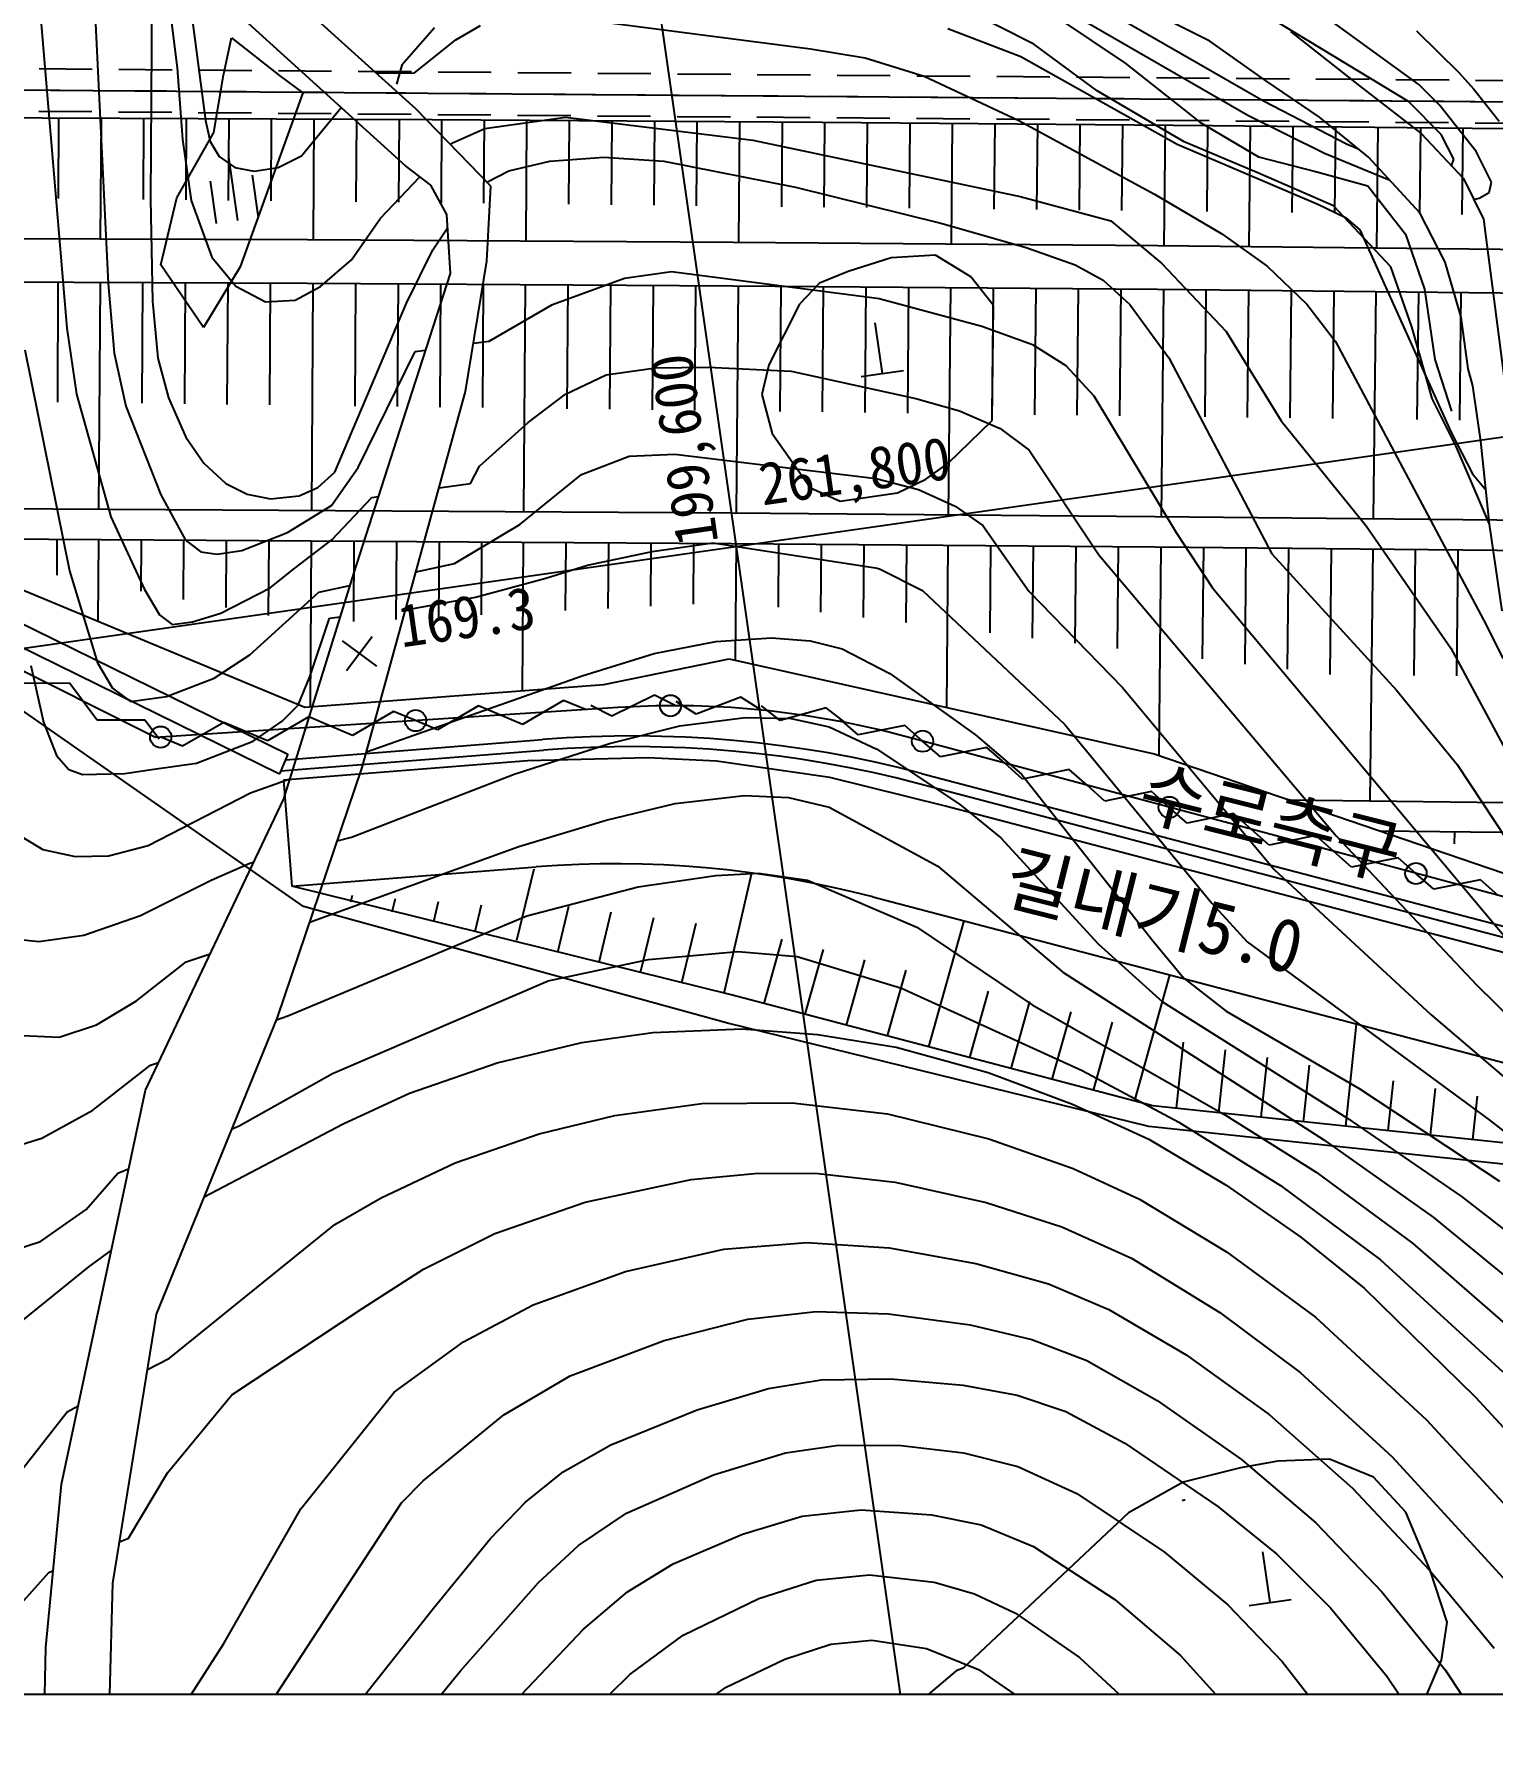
# Model space of a CAD drawing. Header units: millimetres. Extents: x 12262 to 13058, y 1103 to 1809.
# Drawn here: x 12735.6 to 12804.1, y 1403.7 to 1484.3 of the extents above; entities that cross this region are included whole.
import ezdxf
from ezdxf.xclip import XClip

# ---------------------------------------------------------------- set-up
doc = ezdxf.new("R2010")
doc.units = ezdxf.units.MM
doc.header["$LTSCALE"] = 10
doc.header["$MEASUREMENT"] = 0
doc.header["$XCLIPFRAME"] = 2
doc.linetypes.add('CENTER', pattern=[2, 1.25, -0.25, 0.25, -0.25])
doc.linetypes.add('HIDDEN', pattern=[0.375, 0.25, -0.125])
doc.layers.add('TX-PAPR', color=2, linetype='Continuous', plot=False)
doc.layers.add('TZ-BASE', color=253, linetype='Continuous')
doc.layers.add('TZ-CABL', color=4, linetype='Continuous')
doc.styles.add('HANA', font='GulimChe.ttf')
doc.linetypes.add('ZIGZAG', pattern='A,0.0001,-0.2,[131,ltypeshp.shx,S=0.2,R=0,X=-0.2,Y=0],-0.4,[131,ltypeshp.shx,S=0.2,R=180,X=0.2,Y=0],-0.2', length=0.8001)

# ---------------------------------------------------------------- blocks, each defined once
blk = doc.blocks.new('JD-GJG5SREGSF3')
at = {"layer": 'TZ-BASE'}
for p, q in [((441.761, -167.929), (388.253, 206.613)), ((81.905, -69.474), (700.519, 18.903)), ((452.346, -0.172, -95), (433.431, 11.306, -95)), ((393.577, 8.65, -91), (394.495, 1.409, -91)), ((390.488, 6.944, -89), (391.252, -8.716, -89)), ((393.327, 7.219, -90), (393.239, -4.757, -90)), ((433.696, 6.698, -95), (445.529, -0.144, -95)), ((405.702, -0.517, -98.09), (398.358, 6.131, -98.09)), ((433.407, 5.77, -94), (444.803, -0.811, -94)), ((387.939, 5.432, -88), (389.317, -10.824, -88)), ((452.829, 0.626, -94), (445.981, 5.621, -94)), ((395.052, 4.818, -92), (395.83, -1.059, -92)), ((396.986, 4.279, -91), (405.215, -3.193, -91)), ((434.744, 2.521, -92.87), (431.357, 4.239, -92.87)), ((443.007, 2.661, -98.69), (439.428, 4.453, -98.69)), ((406.582, 3.296, -92.87), (405.054, 1.542, -92.87)), ((407.58, 2.734, -92), (408.751, 3.407, -92)), ((413.011, 3.763, -92), (424.247, 2.299, -92)), ((430.703, 3.256, -93), (434.131, 1.945, -93)), ((435.904, 3.737, -92.83), (439.043, 1.63, -92.83)), ((396.676, 1.073, -92.42), (397.053, 2.823, -92.42)), ((397.053, 2.823, -92.42), (399.318, 1.036, -92.42)), ((405.651, 1.176, -92), (407.58, 2.734, -92)), ((437.724, 0.33, -92.87), (434.744, 2.521, -92.87)), ((445.624, 0.823, -98.69), (443.007, 2.661, -98.69)), ((446.81, 3.124, -98.09), (450.043, 0.575, -98.09)), ((452.726, 3.15, -82.3), (454.726, 1.173, -82.3)), ((424.247, 2.299, -92), (426.814, 1.883, -92)), ((426.814, 1.883, -92), (429.585, 1.027, -92)), ((434.131, 1.945, -93), (441.477, -2.178, -93)), ((439.043, 1.63, -92.83), (442.551, -1.142, -92.83)), ((394.495, 1.409, -91), (394.74, -1.949, -91)), ((396.224, -1.629, -92.42), (396.676, 1.073, -92.42)), ((399.318, 1.036, -92.42), (400.401, 0.241, -92.42)), ((403.846, 1.163, -92), (405.651, 1.176, -92)), ((405.054, 1.542, -92.87), (404.798, 0.647, -92.87)), ((429.585, 1.027, -92), (434.043, -1.062, -92)), ((448.174, -0.904, -98.69), (445.624, 0.823, -98.69)), ((454.726, 1.173, -82.3), (455.421, 0.404, -82.3)), ((400.401, 0.241, -92.42), (397.458, -7.937, -92.42)), ((441.803, -2.057, -92.87), (437.724, 0.33, -92.87)), ((450.043, 0.575, -98.09), (452.941, -1.678, -98.09)), ((453.828, -0.351, -94), (452.829, 0.626, -94)), ((455.421, 0.404, -82.3), (456.605, -1.094, -82.3)), ((400.336, -2.724, -92), (402.197, -0.453, -92)), ((409.23, -4.144, -90.74), (405.702, -0.517, -90.74)), ((445.529, -0.144, -95), (449.429, -2.162, -95)), ((453.881, -1.711, -95), (452.346, -0.172, -95)), ((455.534, -2.52, -94), (453.828, -0.351, -94)), ((388.921, -0.948, -255), (388.906, -4.724, -255)), ((390.918, -0.956, -255), (390.883, -6.616, -255)), ((392.918, -0.965, -255), (392.895, -4.769, -255)), ((394.918, -0.973, -255), (394.895, -4.792, -255)), ((395.83, -1.059, -92), (396.042, -2.042, -92)), ((396.918, -0.981, -255), (396.895, -4.815, -255)), ((398.918, -0.989, -255), (398.894, -4.837, -255)), ((400.918, -0.998, -255), (400.883, -6.658, -255)), ((402.918, -1.01, -255), (402.894, -4.883, -255)), ((404.918, -1.022, -255), (404.894, -4.905, -255)), ((406.918, -1.034, -255), (406.894, -4.928, -255)), ((407.407, -2.129, -91), (408.947, -1.441, -91)), ((408.918, -1.046, -255), (408.894, -4.951, -255)), ((408.947, -1.441, -91), (412.733, -0.9, -91)), ((410.915, -1.058, -255), (410.869, -6.718, -255)), ((412.733, -0.9, -91), (421.548, -1.981, -91)), ((412.915, -1.071, -255), (412.883, -4.996, -255)), ((414.915, -1.083, -255), (414.883, -5.018, -255)), ((416.915, -1.095, -255), (416.883, -5.041, -255)), ((418.915, -1.107, -255), (418.883, -5.064, -255)), ((420.915, -1.12, -255), (420.869, -6.78, -255)), ((422.914, -1.136, -255), (422.882, -5.109, -255)), ((424.914, -1.152, -255), (424.882, -5.132, -255)), ((426.914, -1.168, -255), (426.882, -5.154, -255)), ((428.914, -1.184, -255), (428.882, -5.177, -255)), ((430.911, -1.2, -255), (430.854, -6.86, -255)), ((432.911, -1.217, -255), (432.871, -5.222, -255)), ((434.043, -1.062, -92), (440.42, -4.515, -92)), ((434.911, -1.233, -255), (434.871, -5.245, -255)), ((436.911, -1.249, -255), (436.871, -5.267, -255)), ((438.911, -1.265, -255), (438.87, -5.29, -255)), ((440.911, -1.282, -255), (440.854, -6.941, -255)), ((442.551, -1.142, -92.83), (445.298, -2.77, -92.83)), ((442.911, -1.302, -255), (442.87, -5.335, -255)), ((444.803, -0.811, -94), (448.407, -2.588, -94)), ((444.911, -1.322, -255), (444.854, -6.982, -255)), ((446.911, -1.342, -255), (446.87, -5.381, -255)), ((450.463, -2.789, -98.69), (448.174, -0.904, -98.69)), ((448.911, -1.362, -255), (448.87, -5.403, -255)), ((450.908, -1.382, -255), (450.839, -7.042, -255)), ((452.907, -1.402, -255), (452.859, -5.448, -255)), ((454.907, -1.423, -255), (454.859, -5.471, -255)), ((394.48, -4.696, -92.42), (396.224, -1.629, -92.42)), ((394.74, -1.949, -91), (395.15, -4.816, -91)), ((396.042, -2.042, -92), (396.472, -2.752, -92)), ((407.339, -2.2, -91), (407.407, -2.129, -91)), ((421.548, -1.981, -91), (434.1, -4.635, -91)), ((441.477, -2.178, -93), (448.095, -4.993, -93)), ((445.296, -3.528, -92.87), (441.803, -2.057, -92.87)), ((449.429, -2.162, -95), (449.958, -2.373, -95)), ((452.941, -1.678, -98.09), (454.929, -3.788, -98.09)), ((454.472, -2.872, -95), (453.881, -1.711, -95)), ((396.472, -2.752, -92), (397.206, -3.268, -92)), ((396.904, -2.784, -91.73), (397.328, -5.754, -91.73)), ((399.241, -3.266, -92), (400.336, -2.724, -92)), ((406.415, -4.092, -91), (405.215, -3.193, -91)), ((410.081, -3.423, -90), (412.005, -2.967, -90)), ((412.005, -2.967, -90), (414.547, -2.788, -90)), ((414.547, -2.788, -90), (417.355, -2.971, -90)), ((417.355, -2.971, -90), (423.546, -4.198, -90)), ((445.298, -2.77, -92.83), (448.045, -3.468, -92.83)), ((448.407, -2.588, -94), (451.445, -3.852, -94)), ((452.877, -5.404, -98.69), (450.463, -2.789, -98.69)), ((454.365, -3.189, -95), (454.472, -2.872, -95)), ((456.241, -3.951, -94), (455.534, -2.52, -94)), ((396.338, -5.895, -91.73), (396.056, -3.915, -91.73)), ((397.206, -3.268, -92), (398.114, -3.448, -92)), ((398.318, -5.612, -91.73), (398.035, -3.632, -91.73)), ((398.114, -3.448, -92), (399.241, -3.266, -92)), ((404.048, -5.652, -91), (405.902, -3.707, -91)), ((409.043, -3.952, -90), (410.081, -3.423, -90)), ((448.818, -5.065, -92.87), (445.296, -3.528, -92.87)), ((448.045, -3.468, -92.83), (450.432, -4.127, -92.83)), ((454.929, -3.788, -98.09), (455.88, -5.703, -98.09)), ((456.132, -4.45, -94), (456.241, -3.951, -94)), ((393.239, -4.757, -90), (393.343, -9.555, -90)), ((393.726, -7.834, -92.42), (394.48, -4.696, -92.42)), ((395.15, -4.816, -91), (396.117, -7.487, -91)), ((407.159, -5.481, -91), (406.415, -4.092, -91)), ((409.037, -7.667, -90.74), (409.23, -4.144, -90.74)), ((423.546, -4.198, -90), (430.383, -5.889, -90)), ((434.1, -4.635, -91), (438.36, -5.781, -91)), ((440.42, -4.515, -92), (443.585, -6.384, -92)), ((450.432, -4.127, -92.83), (452.213, -6.408, -92.83)), ((455.415, -4.766, -94), (455.665, -4.706, -94)), ((455.665, -4.706, -94), (456.132, -4.45, -94)), ((407.341, -8.243, -91), (407.159, -5.481, -91)), ((448.095, -4.993, -93), (449.386, -5.622, -93)), ((451.522, -7.941, -92.87), (448.818, -5.065, -92.87)), ((449.386, -5.622, -93), (450.057, -6.204, -93)), ((454.065, -7.709, -98.69), (452.877, -5.404, -98.69)), ((402.688, -7.601, -91), (404.048, -5.652, -91)), ((406.509, -7.136, -90), (407.2, -6.106, -90)), ((430.383, -5.889, -90), (434.383, -7.021, -90)), ((438.36, -5.781, -91), (440.753, -7.78, -91)), ((443.585, -6.384, -92), (445.704, -7.909, -92)), ((450.057, -6.204, -93), (454.354, -15.724, -93)), ((452.213, -6.408, -92.83), (453.096, -8.989, -92.83)), ((455.88, -5.703, -98.09), (457, -14.391, -98.09)), ((380.647, -6.575, -255), (400.621, -6.656, -255)), ((400.621, -6.656, -255), (420.621, -6.778, -255)), ((405.268, -9.639, -90), (406.509, -7.136, -90)), ((420.621, -6.778, -255), (440.569, -6.938, -255)), ((434.383, -7.021, -90), (436.682, -7.838, -90)), ((440.569, -6.938, -255), (460.568, -7.14, -255)), ((395.735, -10.79, -92.42), (393.726, -7.834, -92.42)), ((397.458, -7.937, -92.42), (395.735, -10.79, -92.42)), ((396.117, -7.487, -91), (397.247, -8.847, -91)), ((401.229, -8.863, -91), (402.688, -7.601, -91)), ((408.044, -13.799, -90.74), (409.037, -7.667, -90.74)), ((428.047, -7.517, -88.51), (426.027, -8.159, -88.51)), ((430.128, -7.381, -88.51), (428.047, -7.517, -88.51)), ((431.779, -8.398, -88.51), (430.128, -7.381, -88.51)), ((436.682, -7.838, -90), (437.999, -8.554, -90)), ((440.753, -7.78, -91), (443.784, -10.975, -91)), ((445.704, -7.909, -92), (447.574, -9.69, -92)), ((452.51, -10.75, -92.87), (451.522, -7.941, -92.87)), ((454.819, -10.299, -98.69), (454.065, -7.709, -98.69)), ((380.638, -8.625, -255), (400.608, -8.706, -255)), ((388.89, -8.658, -255), (388.867, -14.296, -255)), ((390.871, -8.666, -255), (390.806, -19.316, -255)), ((391.252, -8.716, -89), (391.532, -11.987, -89)), ((392.871, -8.674, -255), (392.836, -14.347, -255)), ((394.871, -8.683, -255), (394.836, -14.372, -255)), ((396.871, -8.691, -255), (396.836, -14.397, -255)), ((397.247, -8.847, -91), (398.64, -9.584, -91)), ((398.871, -8.699, -255), (398.836, -14.423, -255)), ((400.033, -9.502, -91), (401.229, -8.863, -91)), ((400.608, -8.706, -255), (420.608, -8.828, -255)), ((400.871, -8.707, -255), (400.806, -19.377, -255)), ((402.871, -8.72, -255), (402.836, -14.474, -255)), ((404.871, -8.732, -255), (404.836, -14.499, -255)), ((405.545, -13.772, -91), (407.341, -8.243, -91)), ((406.871, -8.744, -255), (406.836, -14.525, -255)), ((408.871, -8.756, -255), (408.836, -14.55, -255)), ((410.853, -8.768, -255), (410.766, -19.438, -255)), ((412.137, -9.704, -89), (415.512, -8.468, -89)), ((412.852, -8.78, -255), (412.806, -14.601, -255)), ((414.852, -8.793, -255), (414.805, -14.626, -255)), ((415.512, -8.468, -89), (417.728, -8.152, -89)), ((416.852, -8.805, -255), (416.805, -14.652, -255)), ((417.728, -8.152, -89), (427.364, -9.4, -89)), ((418.852, -8.817, -255), (418.805, -14.677, -255)), ((420.608, -8.828, -255), (440.549, -8.988, -255)), ((420.852, -8.829, -255), (420.766, -19.499, -255)), ((422.852, -8.846, -255), (422.805, -14.728, -255)), ((424.679, -8.695, -88.51), (423.73, -9.689, -88.51)), ((426.027, -8.159, -88.51), (424.679, -8.695, -88.51)), ((424.852, -8.862, -255), (424.805, -14.754, -255)), ((432.851, -9.75, -88.51), (431.779, -8.398, -88.51)), ((437.999, -8.554, -90), (439.253, -9.711, -90)), ((393.343, -9.555, -90), (393.593, -12.23, -90)), ((398.64, -9.584, -91), (400.033, -9.502, -91)), ((401.904, -17.574, -90), (405.268, -9.639, -90)), ((426.852, -8.878, -255), (426.805, -14.779, -255)), ((427.364, -9.4, -89), (427.472, -9.422, -89)), ((427.472, -9.422, -89), (432.301, -10.715, -89)), ((428.852, -8.894, -255), (428.804, -14.804, -255)), ((430.834, -8.91, -255), (430.726, -19.579, -255)), ((432.833, -8.926, -255), (432.774, -14.855, -255)), ((434.833, -8.942, -255), (434.774, -14.88, -255)), ((436.833, -8.958, -255), (436.773, -14.906, -255)), ((438.833, -8.974, -255), (438.773, -14.931, -255)), ((440.549, -8.988, -255), (460.548, -9.19, -255)), ((440.833, -8.991, -255), (440.726, -19.661, -255)), ((442.833, -9.011, -255), (442.773, -14.982, -255)), ((444.833, -9.031, -255), (444.773, -15.008, -255)), ((446.833, -9.052, -255), (446.773, -15.033, -255)), ((448.833, -9.072, -255), (448.772, -15.059, -255)), ((450.815, -9.092, -255), (450.686, -19.761, -255)), ((452.815, -9.112, -255), (452.742, -15.109, -255)), ((453.096, -8.989, -92.83), (453.587, -12.283, -92.83)), ((454.814, -9.132, -255), (454.742, -15.135, -255)), ((409.153, -11.422, -89), (412.137, -9.704, -89)), ((423.73, -9.689, -88.51), (422.288, -12.532, -88.51)), ((432.784, -15.154, -88.51), (432.851, -9.75, -88.51)), ((439.253, -9.711, -90), (441.093, -12.205, -90)), ((447.574, -9.69, -92), (448.92, -11.446, -92)), ((455.156, -12.726, -98.69), (454.819, -10.299, -98.69)), ((389.317, -10.824, -88), (389.768, -13.912, -88)), ((427.629, -12.941, -87.2), (427.29, -10.565, -87.2)), ((432.301, -10.715, -89), (434.677, -11.583, -89)), ((443.784, -10.975, -91), (446.373, -15.169, -91)), ((453.466, -14.119, -92.87), (452.51, -10.75, -92.87)), ((387.34, -11.841, -87), (389.429, -22.213, -87)), ((391.532, -11.987, -89), (392.088, -14.488, -89)), ((403.004, -17.358, -89), (405.672, -11.919, -89)), ((405.672, -11.919, -89), (406.17, -11.848, -89)), ((408.412, -11.528, -89), (409.153, -11.422, -89)), ((434.677, -11.583, -89), (436.241, -12.563, -89)), ((448.92, -11.446, -92), (456.01, -24.786, -92)), ((393.593, -12.23, -90), (394.095, -14.084, -90)), ((414.653, -13.004, -88), (416.974, -12.672, -88)), ((416.974, -12.672, -88), (419.446, -12.642, -88)), ((419.446, -12.642, -88), (423.349, -12.838, -88)), ((422.288, -12.532, -88.51), (421.972, -13.931, -88.51)), ((423.349, -12.838, -88), (429.194, -14.116, -88)), ((426.639, -13.082, -87.2), (428.619, -12.799, -87.2)), ((436.241, -12.563, -89), (437.564, -13.993, -89)), ((441.093, -12.205, -90), (445.926, -21.418, -90)), ((453.587, -12.283, -92.83), (454.369, -14.717, -92.83)), ((455.371, -13.523, -98.69), (455.156, -12.726, -98.69)), ((412.739, -13.923, -88), (414.653, -13.004, -88)), ((455.741, -16.117, -98.69), (455.371, -13.523, -98.69)), ((389.768, -13.912, -88), (391.373, -19.681, -88)), ((392.088, -14.488, -89), (393.734, -18.653, -89)), ((394.095, -14.084, -90), (394.904, -15.942, -90)), ((402.789, -22.338, -91), (405.545, -13.772, -91)), ((403.192, -31.453, -90.74), (408.044, -13.799, -90.74)), ((410.991, -15.249, -88), (412.739, -13.923, -88)), ((421.972, -13.931, -88.51), (422.458, -15.771, -88.51)), ((429.194, -14.116, -88), (431.252, -14.696, -88)), ((437.564, -13.993, -89), (441.43, -20.42, -89)), ((454.61, -16.4, -92.87), (453.466, -14.119, -92.87)), ((408.701, -17.298, -88), (410.991, -15.249, -88)), ((430.708, -17.168, -88.51), (432.784, -15.154, -88.51)), ((431.252, -14.696, -88), (433.156, -15.53, -88)), ((446.373, -15.169, -91), (450.355, -20.1, -91)), ((394.904, -15.942, -90), (395.75, -17.162, -90)), ((422.458, -15.771, -88.51), (424.245, -18.313, -88.51)), ((433.156, -15.53, -88), (434.525, -16.541, -88)), ((454.354, -15.724, -93), (455.353, -17.653, -93)), ((413.493, -17.689, -87), (415.738, -16.83, -87)), ((415.738, -16.83, -87), (417.878, -16.74, -87)), ((417.878, -16.74, -87), (427.336, -17.88, -87)), ((434.525, -16.541, -88), (437.796, -21.461, -88)), ((456.148, -20.029, -92.87), (454.61, -16.4, -92.87)), ((456.148, -20.029, -98.69), (455.741, -16.117, -98.69)), ((395.75, -17.162, -90), (396.783, -18.117, -90)), ((401.111, -18.309, -90), (401.904, -17.574, -90)), ((401.753, -19.151, -89), (403.004, -17.358, -89)), ((408.279, -18.111, -88), (408.701, -17.298, -88)), ((410.599, -20.04, -87), (413.493, -17.689, -87)), ((429.663, -17.913, -88.51), (430.708, -17.168, -88.51)), ((455.353, -17.653, -93), (455.98, -18.409, -93)), ((396.783, -18.117, -90), (397.776, -18.619, -90)), ((400.232, -18.7, -90), (401.111, -18.309, -90)), ((406.801, -18.323, -88), (408.279, -18.111, -88)), ((424.245, -18.313, -88.51), (425.648, -18.941, -88.51)), ((427.336, -17.88, -87), (429.325, -18.395, -87)), ((428.341, -18.556, -88.51), (429.663, -17.913, -88.51)), ((429.325, -18.395, -87), (431.052, -19.174, -87)), ((377.508, -19.236, -255), (420.543, -19.497, -255)), ((393.734, -18.653, -89), (394.881, -20.779, -89)), ((397.776, -18.619, -90), (398.884, -18.834, -90)), ((398.884, -18.834, -90), (400.232, -18.7, -90)), ((399.674, -20.417, -89), (401.753, -19.151, -89)), ((401.768, -20.763, -88), (403.637, -18.775, -88)), ((403.637, -18.775, -88), (403.95, -18.73, -88)), ((425.648, -18.941, -88.51), (428.341, -18.556, -88.51)), ((431.052, -19.174, -87), (432.352, -20.085, -87)), ((391.373, -19.681, -88), (392.952, -23.099, -88)), ((407.525, -21.878, -87), (410.599, -20.04, -87)), ((420.543, -19.497, -255), (440.441, -19.658, -255)), ((432.352, -20.085, -87), (434.504, -23.165, -87)), ((440.441, -19.658, -255), (460.44, -19.859, -255)), ((450.355, -20.1, -91), (454.336, -25.85, -91)), ((456.749, -24.094, -98.69), (456.148, -20.029, -98.69)), ((380.591, -20.345, -255), (400.487, -28.616, -255)), ((381.42, -20.689, -255), (420.535, -20.927, -255)), ((388.84, -20.735, -255), (388.834, -22.423, -255)), ((390.797, -20.746, -255), (390.774, -24.578, -255)), ((392.797, -20.759, -255), (392.783, -23.177, -255)), ((394.797, -20.771, -255), (394.78, -23.558, -255)), ((394.881, -20.779, -89), (395.605, -21.321, -89)), ((396.797, -20.783, -255), (396.778, -23.939, -255)), ((397.534, -21.261, -89), (399.674, -20.417, -89)), ((398.797, -20.795, -255), (398.776, -24.32, -255)), ((400.02, -22.089, -88), (401.768, -20.763, -88)), ((400.797, -20.807, -255), (400.75, -28.596, -255)), ((402.797, -20.819, -255), (402.774, -24.598, -255)), ((404.797, -20.832, -255), (404.775, -24.495, -255)), ((406.797, -20.844, -255), (406.776, -24.392, -255)), ((408.797, -20.856, -255), (408.776, -24.289, -255)), ((410.755, -20.868, -255), (410.699, -27.846, -255)), ((412.755, -20.88, -255), (412.729, -24.086, -255)), ((414.755, -20.892, -255), (414.73, -23.983, -255)), ((416.755, -20.904, -255), (416.731, -23.88, -255)), ((416.808, -21.305, -86), (419.656, -20.898, -86)), ((418.755, -20.916, -255), (418.732, -23.776, -255)), ((419.656, -20.898, -86), (427.31, -22.081, -86)), ((420.535, -20.927, -255), (440.427, -21.088, -255)), ((420.755, -20.929, -255), (420.711, -26.418, -255)), ((422.755, -20.945, -255), (422.731, -23.918, -255)), ((441.43, -20.42, -89), (443.144, -23.015, -89)), ((380.252, -21.286, -255), (399.688, -30.833, -255)), ((395.605, -21.321, -89), (396.373, -21.427, -89)), ((396.373, -21.427, -89), (397.534, -21.261, -89)), ((413.779, -21.953, -86), (416.808, -21.305, -86)), ((424.755, -20.961, -255), (424.729, -24.162, -255)), ((426.755, -20.977, -255), (426.727, -24.406, -255)), ((428.755, -20.994, -255), (428.725, -24.65, -255)), ((430.712, -21.009, -255), (430.635, -28.635, -255)), ((432.712, -21.025, -255), (432.67, -25.132, -255)), ((434.711, -21.042, -255), (434.668, -25.376, -255)), ((436.711, -21.058, -255), (436.665, -25.62, -255)), ((437.796, -21.461, -88), (448.954, -34.659, -88)), ((438.711, -21.074, -255), (438.663, -25.864, -255)), ((440.427, -21.088, -255), (460.426, -21.289, -255)), ((440.711, -21.091, -255), (440.613, -30.89, -255)), ((442.711, -21.111, -255), (442.658, -26.352, -255)), ((444.711, -21.131, -255), (444.656, -26.596, -255)), ((445.926, -21.418, -90), (451.778, -27.826, -90)), ((446.711, -21.151, -255), (446.654, -26.84, -255)), ((448.711, -21.171, -255), (448.651, -27.084, -255)), ((450.669, -21.191, -255), (450.526, -33.021, -255)), ((452.669, -21.211, -255), (452.597, -27.125, -255)), ((454.669, -21.231, -255), (454.597, -27.145, -255)), ((379.914, -22.226, -255), (399.305, -31.757, -255)), ((389.429, -22.213, -87), (390.752, -26.534, -87)), ((398.86, -23.008, -88), (400.02, -22.089, -88)), ((399.504, -32.929, -91), (402.789, -22.338, -91)), ((405.719, -22.258, -87), (407.525, -21.878, -87)), ((408.505, -23.46, -86), (411.82, -22.556, -86)), ((411.82, -22.556, -86), (413.779, -21.953, -86)), ((427.31, -22.081, -86), (427.5, -22.128, -86)), ((427.5, -22.128, -86), (429.518, -23.144, -86)), ((393.482, -30.041), (379.902, -23.278)), ((392.952, -23.099, -88), (393.661, -24.289, -88)), ((396.554, -24.199, -88), (398.86, -23.008, -88)), ((397.91, -26.157, -87), (401.15, -23.219, -87)), ((401.15, -23.219, -87), (402.611, -22.912, -87)), ((429.518, -23.144, -86), (436.2, -29.428, -86)), ((434.504, -23.165, -87), (438.908, -27.696, -87)), ((443.144, -23.015, -89), (457.804, -40.509, -89)), ((400.43, -37.985, -255), (380.575, -24.155, -255)), ((405.234, -24.023, -86), (405.671, -23.972, -86)), ((405.671, -23.972, -86), (408.505, -23.46, -86)), ((393.661, -24.289, -88), (394.263, -24.741, -88)), ((394.263, -24.741, -88), (395.213, -24.606, -88)), ((395.213, -24.606, -88), (396.554, -24.199, -88)), ((400.743, -27.152, -86), (401.648, -24.44, -86)), ((401.648, -24.44, -86), (402.155, -24.381, -86)), ((456.01, -24.786, -92), (456.786, -26.334, -92)), ((402.253, -25.499, -85.7), (403.853, -26.699, -85.7)), ((402.453, -26.899, -85.7), (403.653, -25.299, -85.7)), ((416.908, -26.102, -85), (419.796, -25.528, -85)), ((419.796, -25.528, -85), (422.418, -25.364, -85)), ((422.418, -25.364, -85), (424.232, -25.509, -85)), ((424.232, -25.509, -85), (425.74, -25.879, -85)), ((390.752, -26.534, -87), (391.46, -27.725, -87)), ((396.238, -27.257, -87), (397.91, -26.157, -87)), ((413.52, -27.152, -85), (416.908, -26.102, -85)), ((414.537, -27.556, -255), (420.438, -26.357, -255)), ((420.438, -26.357, -255), (440.402, -30.818, -255)), ((425.74, -25.879, -85), (427.976, -27.038, -85)), ((454.336, -25.85, -91), (459.121, -34.762, -91)), ((387.626, -26.664, -86), (388.215, -29.328, -86)), ((393.992, -28.116, -87), (396.238, -27.257, -87)), ((400.186, -28.523, -86), (400.743, -27.152, -86)), ((403.392, -30.724, -85), (413.52, -27.152, -85)), ((427.976, -27.038, -85), (432.009, -29.916, -85)), ((389.432, -27.497), (387.196, -27.501)), ((390.104, -28.391), (389.432, -27.497)), ((391.46, -27.725, -87), (392.304, -28.357, -87)), ((392.304, -28.357, -87), (393.992, -28.116, -87)), ((400.487, -28.616, -255), (414.537, -27.556, -255)), ((416.924, -28.051), (414.923, -29.049)), ((417.924, -28.553), (416.924, -28.051)), ((420.971, -28.155), (418.883, -28.955)), ((421.917, -28.751), (420.971, -28.155)), ((438.908, -27.696, -87), (446.031, -36.244, -87)), ((451.778, -27.826, -90), (454.631, -31.315, -90)), ((390.738, -29.234), (390.066, -28.34)), ((415.205, -28.638), (393.482, -30.041)), ((399.432, -29.276, -86), (400.186, -28.523, -86)), ((404.665, -28.818), (402.734, -29.945)), ((405.695, -29.253), (404.665, -28.818)), ((408.657, -28.56), (406.726, -29.687)), ((409.687, -28.995), (408.657, -28.56)), ((410.717, -29.429), (409.687, -28.995)), ((412.649, -28.303), (410.717, -29.429)), ((413.679, -28.737), (412.649, -28.303)), ((414.923, -29.049), (413.924, -28.548)), ((418.883, -28.955), (417.936, -28.36)), ((422.833, -29.244), (421.948, -28.56)), ((424.989, -28.649), (422.833, -29.244)), ((425.873, -29.333), (424.989, -28.649)), ((388.215, -29.328, -86), (388.821, -30.887, -86)), ((392.974, -29.23), (390.738, -29.234)), ((393.647, -30.123), (392.974, -29.23)), ((396.682, -29.334), (394.75, -30.46)), ((397.712, -29.768), (396.682, -29.334)), ((398.742, -30.203), (397.712, -29.768)), ((398.061, -30.225, -86), (399.432, -29.276, -86)), ((400.674, -29.076), (398.742, -30.203)), ((401.704, -29.51), (400.674, -29.076)), ((402.734, -29.945), (401.704, -29.51)), ((406.726, -29.687), (405.695, -29.253)), ((414.805, -30.33, -84), (418.115, -29.503, -84)), ((418.115, -29.503, -84), (421.2, -29.113, -84)), ((421.2, -29.113, -84), (423.338, -29.157, -84)), ((423.338, -29.157, -84), (425.132, -29.549, -84)), ((425.132, -29.549, -84), (427.369, -30.6, -84)), ((426.488, -29.926), (425.652, -29.184)), ((428.679, -29.478), (426.488, -29.926)), ((429.516, -30.219), (428.679, -29.478)), ((436.2, -29.428, -86), (443.112, -37.832, -86)), ((394.75, -30.46), (393.72, -30.026)), ((395.409, -31.25, -86), (398.061, -30.225, -86)), ((399.58, -31.093, -255), (411.662, -30.14, -255)), ((410.331, -31.769, -84), (414.805, -30.33, -84)), ((427.369, -30.6, -84), (431.253, -33.17, -84)), ((482.432, -44.403), (429.302, -30.162)), ((430.352, -30.961), (429.516, -30.219)), ((432.543, -30.513), (430.352, -30.961)), ((432.009, -29.916, -85), (434.159, -31.764, -85)), ((433.379, -31.255), (432.543, -30.513)), ((388.821, -30.887, -86), (389.4, -31.541, -86)), ((393.404, -31.536, -86), (395.409, -31.25, -86)), ((399.688, -30.833, -255), (399.305, -31.757, -255)), ((399.365, -31.612, -255), (411.701, -30.638, -255)), ((410.975, -31.141), (399.488, -32.049)), ((416.628, -31), (410.975, -31.141)), ((419.828, -31.155), (416.628, -31)), ((425.154, -31.932), (419.828, -31.155)), ((434.216, -31.997), (433.379, -31.255)), ((440.402, -30.818, -255), (460.348, -37.629, -255)), ((454.631, -31.315, -90), (460.349, -39.974, -90)), ((389.4, -31.541, -86), (390.051, -31.787, -86)), ((390.051, -31.787, -86), (392.033, -31.732, -86)), ((392.033, -31.732, -86), (393.404, -31.536, -86)), ((397.944, -32.645, -85), (399.794, -31.993, -85)), ((399.202, -43.195, -90.74), (403.192, -31.453, -90.74)), ((399.488, -32.049), (399.882, -37.033)), ((402.687, -34.73, -84), (410.331, -31.769, -84)), ((430.601, -33.266), (425.154, -31.932)), ((429.342, -32.214, -255), (482.169, -46.095, -255)), ((429.469, -31.73, -255), (482.296, -45.612, -255)), ((434.159, -31.764, -85), (440.345, -39.62, -85)), ((436.406, -31.549), (434.216, -31.997)), ((437.243, -32.291), (436.406, -31.549)), ((393.003, -46.606, -91), (399.504, -32.929, -91)), ((393.128, -35.124, -85), (397.944, -32.645, -85)), ((417.887, -33.15, -83), (421.157, -32.768, -83)), ((421.157, -32.768, -83), (423.221, -32.858, -83)), ((423.221, -32.858, -83), (425.131, -33.312, -83)), ((438.079, -33.032), (437.243, -32.291)), ((440.27, -32.584), (438.079, -33.032)), ((441.106, -33.326), (440.27, -32.584)), ((446.718, -32.975, -255), (480.15, -33.378, -255)), ((414.652, -33.924, -83), (417.887, -33.15, -83)), ((425.131, -33.312, -83), (430.232, -36.091, -83)), ((481.943, -46.752), (430.601, -33.266)), ((431.253, -33.17, -84), (433.192, -34.759, -84)), ((441.943, -34.068), (441.106, -33.326)), ((444.134, -33.62), (441.943, -34.068)), ((444.97, -34.362), (444.134, -33.62)), ((410.548, -35.161, -83), (414.652, -33.924, -83)), ((445.807, -35.104), (444.97, -34.362)), ((450.97, -34.427, -255), (481.971, -34.804, -255)), ((454.509, -34.47, -255), (454.502, -35.047, -255)), ((387.271, -34.764, -85), (388.18, -35.308, -85)), ((388.18, -35.308, -85), (389.709, -35.636, -85)), ((391.265, -35.599, -85), (393.128, -35.124, -85)), ((400.984, -38.633, -83), (410.548, -35.161, -83)), ((402.02, -34.901, -84), (402.687, -34.73, -84)), ((433.192, -34.759, -84), (437.775, -39.736, -84)), ((447.997, -34.656), (445.807, -35.104)), ((448.834, -35.398), (447.997, -34.656)), ((449.67, -36.139), (448.834, -35.398)), ((448.954, -34.659, -88), (455.554, -41.685, -88)), ((389.709, -35.636, -85), (391.265, -35.599, -85)), ((396.087, -36.749, -84), (397.91, -35.951, -84)), ((397.91, -35.951, -84), (398.089, -35.905, -84)), ((399.882, -37.033), (411.369, -36.126)), ((410.459, -39.562, -226.4), (411.261, -36.214, -226.4)), ((430.232, -36.091, -83), (436.109, -41.069, -83)), ((446.031, -36.244, -87), (453.419, -43.079, -87)), ((451.861, -35.691), (449.67, -36.139)), ((452.697, -36.433), (451.861, -35.691)), ((392.771, -38.407, -84), (396.087, -36.749, -84)), ((420.522, -42.133, -255), (399.882, -37.033)), ((410.919, -38.424, -82), (416.158, -37.059, -82)), ((416.158, -37.059, -82), (419.799, -36.522, -82)), ((419.799, -36.522, -82), (421.815, -36.418, -82)), ((420.192, -42.051, -255), (421.496, -36.409, -255)), ((421.815, -36.418, -82), (424.114, -36.745, -82)), ((424.114, -36.745, -82), (429.251, -38.954, -82)), ((453.534, -37.175), (452.697, -36.433)), ((455.724, -36.727), (453.534, -37.175)), ((456.561, -37.469), (455.724, -36.727)), ((402.657, -37.763, -106.371), (402.73, -37.456, -106.371)), ((404.602, -38.229, -106.371), (404.751, -37.604, -106.371)), ((406.547, -38.695, -106.371), (406.773, -37.751, -106.371)), ((427.179, -37.537), (469.315, -48.605)), ((443.112, -37.832, -86), (444.775, -39.643, -86)), ((390.104, -39.326, -84), (392.771, -38.407, -84)), ((399.688, -43.123, -82), (410.919, -38.424, -82)), ((420.349, -43.467, -255), (400.43, -37.985, -255)), ((400.724, -38.716, -83), (400.984, -38.633, -83)), ((408.492, -39.16, -106.371), (408.794, -37.899, -106.371)), ((412.382, -40.122, -226.4), (412.899, -37.962, -226.4)), ((414.323, -40.601, -226.4), (414.892, -38.229, -226.4)), ((416.265, -41.081, -226.4), (416.884, -38.496, -226.4)), ((429.807, -44.573, -255), (431.469, -38.663, -255)), ((387.994, -39.627, -84), (390.104, -39.326, -84)), ((418.207, -41.561, -226.4), (418.877, -38.763, -226.4)), ((429.251, -38.954, -82), (434.665, -42.597, -82)), ((387.12, -39.537, -84), (387.994, -39.627, -84)), ((394.911, -40.576, -83), (396.041, -40.215, -83)), ((416.641, -40.481, -81), (420.84, -40.091, -81)), ((420.84, -40.091, -81), (423.628, -40.328, -81)), ((422.069, -42.539, -255), (422.918, -39.519, -255)), ((424.003, -43.047, -255), (424.858, -40.007, -255)), ((437.775, -39.736, -84), (440.783, -42.468, -84)), ((440.345, -39.62, -85), (441.794, -41.357, -85)), ((444.775, -39.643, -86), (456.133, -48.008, -86)), ((392.59, -42.415, -83), (394.911, -40.576, -83)), ((411.925, -41.476, -81), (416.641, -40.481, -81)), ((423.628, -40.328, -81), (428.527, -41.818, -81)), ((425.938, -43.556, -255), (426.799, -40.495, -255)), ((427.873, -44.064, -255), (428.739, -40.982, -255)), ((436.109, -41.069, -83), (448.369, -48.953, -83)), ((401.798, -45.834, -81), (411.925, -41.476, -81)), ((428.527, -41.818, -81), (437.012, -45.691, -81)), ((439.484, -47.1, -255), (441.142, -41.204, -255)), ((441.794, -41.357, -85), (443.775, -42.907, -85)), ((455.554, -41.685, -88), (461.023, -47.056, -88)), ((390.707, -43.545, -83), (392.59, -42.415, -83)), ((440.341, -47.341, -255), (420.522, -42.133, -255)), ((431.742, -45.081, -255), (432.62, -41.958, -255)), ((433.676, -45.589, -255), (434.56, -42.446, -255)), ((434.665, -42.597, -82), (443.757, -47.786, -82)), ((440.783, -42.468, -84), (449.453, -47.919, -84)), ((393.527, -57.138, -90.74), (399.202, -43.195, -90.74)), ((399.154, -43.315, -82), (399.688, -43.123, -82)), ((440.152, -48.326, -255), (420.349, -43.467, -255)), ((435.611, -46.098, -255), (436.501, -42.934, -255)), ((437.559, -46.559, -255), (438.441, -43.422, -255)), ((443.775, -42.907, -85), (450.033, -46.535, -85)), ((449.4, -48.303, -255), (449.91, -43.508, -255)), ((453.419, -43.079, -87), (460.179, -48.851, -87)), ((387.225, -44.042, -83), (388.958, -44.117, -83)), ((388.958, -44.117, -83), (390.707, -43.545, -83)), ((413.514, -44.371, -80), (416.842, -43.909, -80)), ((416.842, -43.909, -80), (421.047, -43.737, -80)), ((421.047, -43.737, -80), (424.574, -43.995, -80)), ((424.574, -43.995, -80), (428.277, -44.593, -80)), ((424.574, -43.995, -80), (428.277, -44.593, -80)), ((409.527, -45.324, -80), (413.514, -44.371, -80)), ((428.277, -44.593, -80), (432.598, -45.785, -80)), ((441.445, -47.458, -255), (441.774, -44.356, -255)), ((443.434, -47.669, -255), (443.747, -44.719, -255)), ((445.423, -47.88, -255), (445.72, -45.081, -255)), ((390.526, -47.552, -82), (393.238, -45.443, -82)), ((393.238, -45.443, -82), (393.621, -45.305, -82)), ((397.413, -48.29, -81), (401.798, -45.834, -81)), ((405.407, -46.748, -80), (409.527, -45.324, -80)), ((432.598, -45.785, -80), (436.558, -47.274, -80)), ((437.012, -45.691, -81), (441.561, -48.117, -81)), ((447.411, -48.092, -255), (447.693, -45.444, -255)), ((389.061, -65.12, -91), (393.003, -46.606, -91)), ((450.033, -46.535, -85), (456.63, -50.892, -85)), ((451.389, -48.514, -255), (451.638, -46.169, -255)), ((453.378, -48.725, -255), (453.611, -46.532, -255)), ((402.3, -48.187, -80), (405.407, -46.748, -80)), ((415.063, -47.797, -79), (419.141, -47.243, -79)), ((419.141, -47.243, -79), (423.392, -47.2, -79)), ((423.392, -47.2, -79), (427.871, -47.719, -79)), ((436.558, -47.274, -80), (440.147, -48.911, -80)), ((460.079, -49.437, -255), (440.341, -47.341, -255)), ((455.367, -48.937, -255), (455.584, -46.895, -255)), ((388.129, -48.863, -82), (390.526, -47.552, -82)), ((395.771, -51.626, -80), (402.3, -48.187, -80)), ((397.075, -48.421, -81), (397.413, -48.29, -81)), ((411.498, -48.66, -79), (415.063, -47.797, -79)), ((427.871, -47.719, -79), (432.638, -48.902, -79)), ((460.021, -50.437, -255), (440.152, -48.326, -255)), ((441.561, -48.117, -81), (446.336, -51.091, -81)), ((443.757, -47.786, -82), (448.013, -50.467, -82)), ((449.453, -47.919, -84), (454.838, -51.603, -84)), ((456.133, -48.008, -86), (469.654, -58.537, -86)), ((386.276, -49.451, -82), (388.129, -48.863, -82)), ((407.55, -50.02, -79), (411.498, -48.66, -79)), ((432.638, -48.902, -79), (436.598, -50.298, -79)), ((440.147, -48.911, -80), (443.789, -51.076, -80)), ((448.369, -48.953, -83), (453.511, -52.575, -83)), ((390.224, -52.223, -81), (391.701, -50.505, -81)), ((391.701, -50.505, -81), (392.215, -50.306, -81)), ((404.072, -51.668, -79), (407.55, -50.02, -79)), ((418.641, -50.812, -78), (421.793, -50.509, -78)), ((421.793, -50.509, -78), (424.612, -50.523, -78)), ((424.612, -50.523, -78), (428.228, -50.927, -78)), ((436.598, -50.298, -79), (439.714, -51.726, -79)), ((448.013, -50.467, -82), (452.538, -53.799, -82)), ((413.668, -51.877, -78), (418.641, -50.812, -78)), ((428.228, -50.927, -78), (432.5, -51.884, -78)), ((443.789, -51.076, -80), (447.29, -53.523, -80)), ((446.336, -51.091, -81), (451.038, -54.588, -81)), ((388.069, -53.715, -81), (390.224, -52.223, -81)), ((401.905, -52.92, -79), (404.072, -51.668, -79)), ((409.418, -53.348, -78), (413.668, -51.877, -78)), ((432.5, -51.884, -78), (436.064, -53.032, -78)), ((439.714, -51.726, -79), (443.803, -54.199, -79)), ((454.838, -51.603, -84), (460.623, -56.101, -84)), ((394.127, -59.199, -79), (401.905, -52.92, -79)), ((436.064, -53.032, -78), (439.33, -54.507, -78)), ((453.511, -52.575, -83), (459.6, -57.58, -83)), ((384.889, -54.743, -81), (388.069, -53.715, -81)), ((406.061, -55.02, -78), (409.418, -53.348, -78)), ((420.179, -54.075, -77), (424.083, -53.77, -77)), ((424.083, -53.77, -77), (427.945, -54.011, -77)), ((447.29, -53.523, -80), (450.269, -55.91, -80)), ((452.538, -53.799, -82), (458.291, -58.815, -82)), ((390.339, -54.904, -80), (391.397, -54.147, -80)), ((415.564, -55.132, -77), (420.179, -54.075, -77)), ((427.945, -54.011, -77), (432.027, -54.751, -77)), ((432.027, -54.751, -77), (435.435, -55.712, -77)), ((439.33, -54.507, -78), (443.481, -57.049, -78)), ((443.803, -54.199, -79), (447.973, -57.272, -79)), ((451.038, -54.588, -81), (456.783, -59.845, -81)), ((385.282, -58.996, -80), (390.339, -54.904, -80)), ((403.219, -56.852, -78), (406.061, -55.02, -78)), ((411.215, -56.69, -77), (415.564, -55.132, -77)), ((435.435, -55.712, -77), (438.276, -56.913, -77)), ((450.269, -55.91, -80), (455.489, -61.039, -80)), ((391.474, -69.775, -90.74), (393.527, -57.138, -90.74)), ((397.066, -60.931, -78), (403.219, -56.852, -78)), ((407.952, -58.434, -77), (411.215, -56.69, -77)), ((421.301, -57.367, -76), (424.519, -57.013, -76)), ((424.519, -57.013, -76), (427.924, -57.114, -76)), ((427.924, -57.114, -76), (431.758, -57.64, -76)), ((438.276, -56.913, -77), (441.904, -59.046, -77)), ((443.481, -57.049, -78), (447.26, -59.872, -78)), ((417.383, -58.37, -76), (421.301, -57.367, -76)), ((431.758, -57.64, -76), (434.653, -58.325, -76)), ((447.973, -57.272, -79), (453.197, -62.102, -79)), ((404.685, -60.794, -77), (407.952, -58.434, -77)), ((412.967, -60.036, -76), (417.383, -58.37, -76)), ((434.653, -58.325, -76), (437.23, -59.315, -76)), ((393.105, -59.734, -79), (394.127, -59.199, -79)), ((437.23, -59.315, -76), (440.544, -61.188, -76)), ((441.904, -59.046, -77), (445.796, -61.853, -77)), ((409.84, -61.856, -76), (412.967, -60.036, -76)), ((422.271, -60.623, -75), (424.758, -60.216, -75)), ((424.758, -60.216, -75), (428.029, -60.17, -75)), ((428.029, -60.17, -75), (431.425, -60.464, -75)), ((447.26, -59.872, -78), (451.586, -63.831, -78)), ((394.036, -64.593, -78), (397.066, -60.931, -78)), ((400.305, -66.28, -77), (404.685, -60.794, -77)), ((418.932, -61.628, -75), (422.271, -60.623, -75)), ((431.425, -60.464, -75), (433.965, -60.936, -75)), ((433.965, -60.936, -75), (436.254, -61.71, -75)), ((440.544, -61.188, -76), (444.499, -63.957, -76)), ((455.489, -61.039, -80), (462.435, -68.533, -80)), ((386.954, -64.744, -79), (389.32, -61.715, -79)), ((389.32, -61.715, -79), (389.844, -61.441, -79)), ((406.057, -64.961, -76), (409.84, -61.856, -76)), ((414.864, -63.272, -75), (418.932, -61.628, -75)), ((436.254, -61.71, -75), (439.024, -63.196, -75)), ((445.796, -61.853, -77), (449.714, -65.309, -77)), ((453.197, -62.102, -79), (459.681, -69.136, -79)), ((412.637, -64.549, -75), (414.864, -63.272, -75)), ((419.696, -64.676, -74), (423.078, -63.642, -74)), ((423.078, -63.642, -74), (425.568, -63.295, -74)), ((425.568, -63.295, -74), (428.51, -63.311, -74)), ((428.51, -63.311, -74), (431.448, -63.649, -74)), ((431.448, -63.649, -74), (433.995, -64.294, -74)), ((439.024, -63.196, -75), (443.383, -66.164, -75)), ((433.995, -64.294, -74), (436.769, -65.566, -74)), ((444.449, -64.349, -70.32), (441.768, -65.025, -70.32)), ((446.203, -64.038, -70.32), (444.449, -64.349, -70.32)), ((444.499, -63.957, -76), (447.997, -66.94, -76)), ((448.643, -63.941, -70.32), (446.203, -64.038, -70.32)), ((450.704, -64.788, -70.32), (448.643, -63.941, -70.32)), ((451.586, -63.831, -78), (456.8, -69.516, -78)), ((388.33, -72.8, -91), (389.061, -65.12, -91)), ((392.213, -67.651, -78), (394.036, -64.593, -78)), ((405.029, -65.999, -76), (406.057, -64.961, -76)), ((410.858, -65.967, -75), (412.637, -64.549, -75)), ((415.609, -66.483, -74), (419.696, -64.676, -74)), ((441.768, -65.025, -70.32), (439.197, -66.473, -70.32)), ((452.223, -66.44, -70.32), (450.704, -64.788, -70.32)), ((401.119, -71.975, -76), (405.029, -65.999, -76)), ((409.195, -67.689, -75), (410.858, -65.967, -75)), ((436.769, -65.566, -74), (440.886, -68.315, -74)), ((441.855, -65.851, -72.64), (441.711, -65.901, -72.64)), ((449.714, -65.309, -77), (453.341, -69.165, -77)), ((396.689, -72.608, -77), (400.305, -66.28, -77)), ((413.346, -68, -74), (415.609, -66.483, -74)), ((421.058, -67.47, -73), (423.855, -66.627, -73)), ((423.855, -66.627, -73), (426.628, -66.327, -73)), ((426.628, -66.327, -73), (429.938, -66.569, -73)), ((429.938, -66.569, -73), (432.264, -67.038, -73)), ((439.197, -66.473, -70.32), (431.43, -73.765, -70.32)), ((443.383, -66.164, -75), (446.162, -68.412, -75)), ((453.37, -69.165, -70.32), (452.223, -66.44, -70.32)), ((391.789, -67.833, -78), (392.213, -67.651, -78)), ((417.804, -68.863, -73), (421.058, -67.47, -73)), ((432.264, -67.038, -73), (434.725, -68.056, -73)), ((447.997, -66.94, -76), (451.094, -70.178, -76)), ((406.538, -70.94, -75), (409.195, -67.689, -75)), ((411.468, -69.741, -74), (413.346, -68, -74)), ((434.725, -68.056, -73), (438.551, -70.542, -73)), ((440.886, -68.315, -74), (443.864, -70.789, -74)), ((445.848, -70.674, -71.99), (445.508, -68.299, -71.99)), ((446.162, -68.412, -75), (448.689, -70.926, -75)), ((384.934, -73.211, -78), (388.461, -69.264, -78)), ((388.461, -69.264, -78), (388.676, -69.171, -78)), ((415.653, -70.183, -73), (417.804, -68.863, -73)), ((453.341, -69.165, -77), (456.369, -72.819, -77)), ((454.162, -71.598, -70.32), (453.37, -69.165, -70.32)), ((391.127, -82.341, -90.74), (391.474, -69.775, -90.74)), ((407.8, -73.888, -74), (411.468, -69.741, -74)), ((421.819, -70.497, -72), (424.518, -69.638, -72)), ((424.518, -69.638, -72), (427.026, -69.384, -72)), ((427.026, -69.384, -72), (430.057, -69.73, -72)), ((430.057, -69.73, -72), (431.96, -70.265, -72)), ((413.579, -71.929, -73), (415.653, -70.183, -73)), ((418.266, -72.213, -72), (421.819, -70.497, -72)), ((431.96, -70.265, -72), (433.886, -71.179, -72)), ((438.551, -70.542, -73), (441.629, -73.173, -73)), ((443.864, -70.789, -74), (446.418, -73.449, -74)), ((444.858, -70.816, -71.99), (446.838, -70.533, -71.99)), ((451.094, -70.178, -76), (454.073, -73.849, -76)), ((394.621, -86.007, -75), (406.538, -70.94, -75)), ((433.886, -71.179, -72), (436.888, -73.263, -72)), ((448.689, -70.926, -75), (451.324, -74.137, -75)), ((453.903, -73.392, -70.32), (454.162, -71.598, -70.32)), ((394.322, -82.417, -76), (401.119, -71.975, -76)), ((409.599, -76.138, -73), (413.579, -71.929, -73)), ((415.768, -74.057, -72), (418.266, -72.213, -72)), ((425.207, -72.642, -71), (427.141, -72.448, -71)), ((427.141, -72.448, -71), (429.706, -72.833, -71)), ((388.118, -80.861, -91), (388.33, -72.8, -91)), ((392.635, -78.891, -77), (396.689, -72.608, -77)), ((423.041, -73.336, -71), (425.207, -72.642, -71)), ((429.706, -72.833, -71), (432.152, -73.825, -71)), ((436.888, -73.263, -72), (439.664, -75.831, -72)), ((441.629, -73.173, -73), (444.007, -75.783, -73)), ((399.219, -84.384, -74), (407.8, -73.888, -74)), ((411.461, -78.297, -72), (415.768, -74.057, -72)), ((420.286, -74.654, -71), (423.041, -73.336, -71)), ((431.095, -73.893, -70.32), (429.625, -75.134, -70.32)), ((431.43, -73.765, -70.32), (431.095, -73.893, -70.32)), ((432.152, -73.825, -71), (434.745, -75.619, -71)), ((446.418, -73.449, -74), (448.788, -76.512, -74)), ((452.842, -75.867, -70.32), (453.903, -73.392, -70.32)), ((454.073, -73.849, -76), (458.033, -79.805, -76)), ((417.484, -76.638, -71), (420.286, -74.654, -71)), ((451.324, -74.137, -75), (453.628, -77.567, -75))]:
    blk.add_line(p, q, dxfattribs=at)
at = {"layer": 'TZ-BASE', "linetype": 'CENTER', "flags": 128}
blk.add_lwpolyline([(699.857, 0, 0.015501), (79.961, 2.48, 0.002), (0, 0)], format="xyb", dxfattribs=at)
at = {"layer": 'TZ-BASE'}
for centre in [(417.674, -28.553), (405.695, -29.253), (393.72, -30.026), (429.516, -30.219), (441.106, -33.326), (452.697, -36.433)]:
    blk.add_circle(centre, 0.5, dxfattribs=at)
for centre, radius, start, end in [((349.929, -9993.876), 9993, 87.9946477, 91.3568963), ((417.872, -69.937), 41.385, 73.96807, 93.69483), ((415.872, -83.474, -255), 53.5, 75.27724, 94.51349), ((415.872, -83.474, -255), 53, 75.2771, 94.51349), ((415.111, -83.478), 47.5, 75.28207, 94.51833)]:
    blk.add_arc(centre, radius, start, end, dxfattribs=at)
at = {"layer": 'TZ-BASE', "style": 'HANA'}
for s, height, rotation, p in [('199,600', 2, 98.13044, (419.918, -20.865, -255)), ('261,800', 2, 8.13044, (421.994, -19.146, -255)), ('169.3', 2, 8.13044, (405.033, -25.816, -85.7)), ('수로측구', 2.5, 345.88316, (439.504, -33.694)), ('길내기5.0', 2.5, 345.94072, (433.169, -37.727))]:
    blk.add_text(s, height=height, rotation=rotation, dxfattribs=at).set_placement(p)

msp = doc.modelspace()

# ---------------------------------------------------------------- linework, layer by layer
at = {"layer": 'TX-PAPR', "flags": 128}
msp.add_lwpolyline([(13050.255, 1556.296), (13045.003, 1406.296), (12350.398, 1406.296), (12345.146, 1556.296)], close=True, dxfattribs=at)
at = {"layer": 'TZ-CABL', "linetype": 'HIDDEN'}
for points in [[(12850.772, 1481.734), (12704.57, 1482.904)], [(12850.511, 1480.736), (12704.816, 1481.902)], [(12850.756, 1479.734), (12704.554, 1480.904)]]:
    msp.add_lwpolyline(points, dxfattribs=at)
at = {"layer": 'TZ-CABL', "linetype": 'ZIGZAG', "ltscale": 0.5}
msp.add_lwpolyline([(12850.511, 1480.736), (12704.816, 1481.902)], dxfattribs=at)

# ---------------------------------------------------------------- block references
at = {"layer": 'TZ-BASE'}
ref = msp.add_blockref('JD-GJG5SREGSF3', (12347.772, 1481.296), dxfattribs=at)
XClip(ref).set_block_clipping_path([(702.4831646336, 75.0000000057), (697.2310198304, -74.9999999943), (2.6260725488, -75), (-2.6260722576, 75)])

doc.saveas('drawing.dxf')
